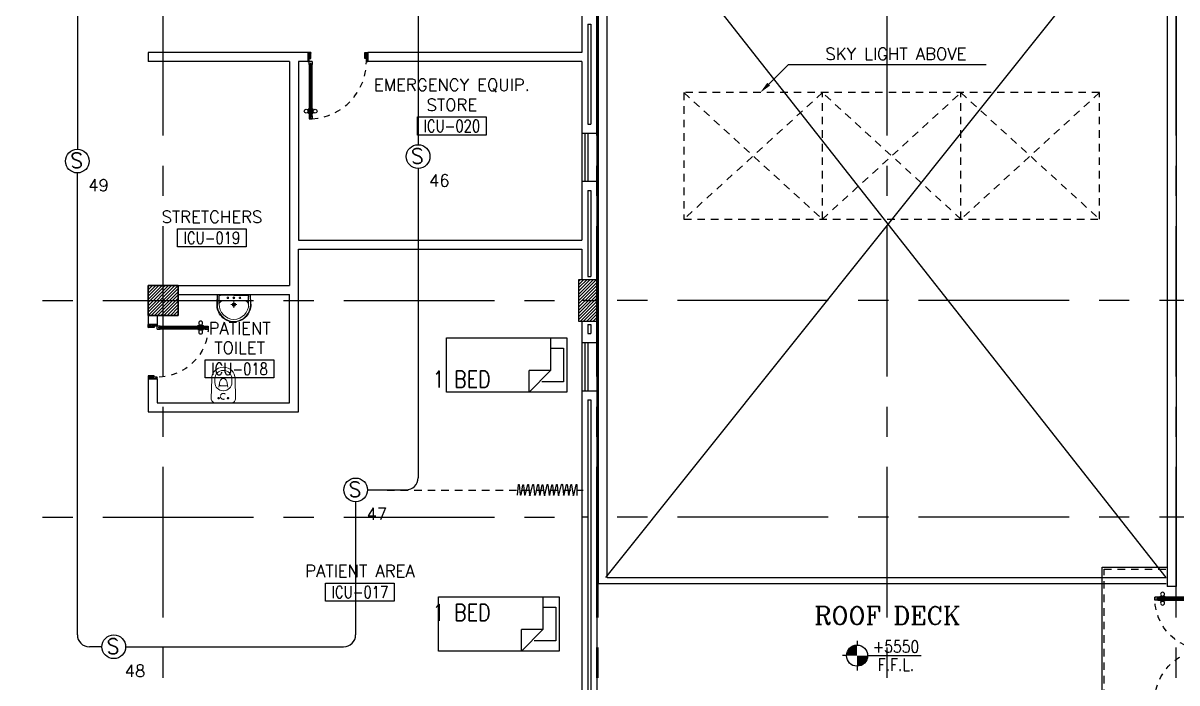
# Model space of a CAD drawing. Extents: x 0 to 93.9, y -1.5 to 78.
# Drawn here: x 31.82 to 50.97, y 13.45 to 24.4 of the extents above; entities that cross this region are included whole.
import ezdxf
from ezdxf.enums import TextEntityAlignment as Align

# ---------------------------------------------------------------- set-up
doc = ezdxf.new("R2010")
doc.units = 0
doc.header["$MEASUREMENT"] = 0
for name, pattern in [('CENTERX2', [4, 2.5, -0.5, 0.5, -0.5]), ('DASHED', [0.75, 0.5, -0.25]), ('HIDDEN', [0.375, 0.25, -0.125]), ('HIDDEN2', [0.1875, 0.125, -0.0625])]:
    doc.linetypes.add(name, pattern=pattern)
doc.layers.get('0').update_dxf_attribs({"color": 11, "linetype": 'CONTINUOUS'})
for name, color, linetype in [('A_CUBICLE_CURTAINS', 11, 'HIDDEN'), ('AXES', 11, 'CENTERX2'), ('COL', 11, 'CONTINUOUS'), ('D_CURTAIN', 11, 'HIDDEN'), ('DOOR', 11, 'CONTINUOUS'), ('E-FIRE', 4, 'CONTINUOUS'), ('E-WIRE', 4, 'CONTINUOUS'), ('FIX', 11, 'CONTINUOUS'), ('FUR', 11, 'CONTINUOUS'), ('HAT', 11, 'CONTINUOUS'), ('HIDDEN', 11, 'HIDDEN2'), ('INSUL', 11, 'CONTINUOUS'), ('LEV-PL', 11, 'CONTINUOUS'), ('RM-BOX', 11, 'CONTINUOUS'), ('RM-IND', 11, 'CONTINUOUS'), ('RM-NAME', 11, 'CONTINUOUS'), ('RM-NO', 11, 'CONTINUOUS'), ('ROOF', 11, 'CONTINUOUS'), ('RS20', 11, 'CONTINUOUS'), ('SHAFT', 11, 'CONTINUOUS'), ('STR', 11, 'CONTINUOUS'), ('WALL', 11, 'CONTINUOUS'), ('WIN', 11, 'CONTINUOUS')]:
    doc.layers.add(name, color=color, linetype=linetype)
doc.styles.add('ROMANC', font='romanc', dxfattribs={"height": 0.1})
doc.styles.add('ROMANS', font='ROMANS.shx', dxfattribs={"width": 0.6})
doc.styles.add('RS20', font='ROMANS.shx', dxfattribs={"height": 0.2})
doc.styles.add('S', font='ROMANS.SHX')

# ---------------------------------------------------------------- blocks, each defined once
blk = doc.blocks.new('*X23')
at = {"color": 0}
for p, q in [((84179, 132651), (84678, 133150)), ((84179, 132704), (84625, 133150)), ((84179, 132757), (84571, 133150)), ((84179, 132810), (84518, 133150)), ((84179, 132864), (84465, 133150)), ((84179, 132917), (84412, 133150)), ((84179, 132970), (84359, 133150)), ((84179, 133023), (84306, 133150)), ((84179, 133076), (84253, 133150)), ((84179, 133129), (84200, 133150)), ((84231, 132650), (84679, 133098)), ((84284, 132650), (84679, 133045)), ((84337, 132650), (84679, 132992)), ((84390, 132650), (84679, 132939)), ((84443, 132650), (84679, 132886)), ((84496, 132650), (84679, 132833)), ((84549, 132650), (84679, 132780)), ((84602, 132650), (84679, 132727)), ((84655, 132650), (84679, 132674))]:
    blk.add_line(p, q, dxfattribs=at)
blk = doc.blocks.new('COL50')
at = {"layer": 'COL'}
blk.add_lwpolyline([(-250, 250), (-250, -250), (250, -250), (250, 250)], close=True, dxfattribs=at)
blk = doc.blocks.new('LEV1')
at = {"layer": 'LEV-PL'}
for p, q in [((0, 245), (0, 175)), ((-175, 0), (-245, 0)), ((175, 0), (1061, 0)), ((0, -175), (0, -245))]:
    blk.add_line(p, q, dxfattribs=at)
at = {"layer": 'LEV-PL', "const_width": 175}
for points in [[(-88, 0, -0.414214), (0, 88, -1)], [(88, 0, -0.414214), (0, -88, -1)]]:
    blk.add_lwpolyline(points, format="xyb", dxfattribs=at)
at = {"layer": 'LEV-PL'}
blk.add_circle((0, 0), 175, dxfattribs=at)
at = {"layer": 'LEV-PL', "color": 4, "style": 'S', "width": 0.85}
for tag, p in [('+0000', (646, 50)), ('F.F.L.', (646, -250))]:
    blk.add_attdef(tag, text='', height=200, dxfattribs=at).set_placement(p, align=Align.CENTER)
blk = doc.blocks.new('C11')
at = {"layer": 'HAT'}
h = blk.add_hatch(dxfattribs=at)
h.set_pattern_fill('ANSI31', color=256, scale=300, style=0)
h.set_pattern_definition([(45, (-248556.182, -75061.005), (-26.5165043, 26.5165043), [])])
h.paths.add_polyline_path([(300, 700), (0, 700), (0, 350), (300, 350)])
h.paths.add_polyline_path([(300, 350), (0, 350), (0, 0), (300, 0)])
at = {"layer": 'COL'}
blk.add_lwpolyline([(300, 700), (300, 0), (0, 0), (0, 700)], close=True, dxfattribs=at)
blk = doc.blocks.new('DOOR90')
at = {"layer": 'DOOR', "color": 0, "linetype": 'ByBlock'}
for p, q in [((-150, 0), (-150, -25)), ((-150, 0), (0, 0)), ((0, -50), (0, 0)), ((-1000, -25), (-1000, -75)), ((-1000, -75), (-1000, -25)), ((-950, -25), (-1000, -25)), ((-950, -75), (-1000, -75)), ((-970, -42), (-970, -58)), ((-950, -42), (-970, -42)), ((-950, -58), (-970, -58)), ((-950, -25), (-950, -42)), ((-950, -58), (-950, -75)), ((-918, -25), (-918, -18)), ((-828, -18), (-918, -18)), ((-918, -75), (-918, -82)), ((-828, -82), (-918, -82)), ((-905, -18), (-905, -9)), ((-905, -9), (-840, -9)), ((-905, -18), (-840, -18)), ((-905, -82), (-905, -91)), ((-905, -82), (-840, -82)), ((-905, -91), (-840, -91)), ((-840, -18), (-840, -9)), ((-840, -82), (-840, -91)), ((-828, -25), (-828, -18)), ((-828, -75), (-828, -82)), ((-200, -42), (-200, -25)), ((-200, -25), (-150, -25)), ((-180, -42), (-200, -42)), ((-200, -75), (-200, -58)), ((-200, -58), (-180, -58)), ((-150, -75), (-200, -75)), ((-180, -58), (-180, -42)), ((-150, -75), (-150, -25)), ((-150, -25), (-100, -25)), ((-100, -25), (-100, -50)), ((-100, -50), (0, -50)), ((-150, -900), (-150, -875)), ((-150, -875), (-100, -875)), ((0, -900), (-150, -900)), ((-150, -900), (0, -900)), ((-100, -850), (0, -850)), ((-100, -875), (-100, -850)), ((0, -850), (0, -900))]:
    blk.add_line(p, q, dxfattribs=at)
at = {"layer": 'DOOR', "color": 9, "linetype": 'ByBlock'}
for p, q in [((0, -50), (-114, 0)), ((0, -50), (-40, 0)), ((0, -50), (-100, -37)), ((0, -850), (-114, -900)), ((0, -850), (-100, -863)), ((0, -850), (-40, -900))]:
    blk.add_line(p, q, dxfattribs=at)
at = {"layer": 'DOOR', "linetype": 'ByBlock'}
for p, q in [((-200, -25), (-950, -25)), ((-200, -42), (-950, -42)), ((-200, -58), (-950, -58)), ((-950, -75), (-200, -75))]:
    blk.add_line(p, q, dxfattribs=at)
at = {"layer": 'DOOR', "color": 0, "linetype": 'ByBlock'}
for centre in [(-873, 24), (-873, -124)]:
    blk.add_circle(centre, 32.4, dxfattribs=at)
at = {"layer": 'DOOR', "color": 9, "linetype": 'ByBlock'}
for centre, radius, start, end in [((0, -50), 154, 161.1053, 166.2858), ((0, -50), 134, 158.1598, 169.28), ((0, -50), 94.4, 148.0182, 180), ((0, -50), 74.4, 137.7764, 180), ((0, -50), 114, 154.0838, 167.3774), ((0, -50), 54.4, 113.2074, 180), ((0, -50), 34.4, 90, 180), ((0, -50), 14.4, 90, 180), ((0, -850), 154, 193.7142, 198.8947), ((0, -850), 134, 190.72, 201.8402), ((0, -850), 94.4, 180, 211.9818), ((0, -850), 74.4, 180, 222.2236), ((0, -850), 54.4, 180, 246.7926), ((0, -850), 34.4, 180, 270), ((0, -850), 14.4, 180, 270)]:
    blk.add_arc(centre, radius, start, end, dxfattribs=at)
at = {"layer": 'DOOR', "linetype": 'HIDDEN', "ltscale": 0.5}
blk.add_arc((-150, -25), 850, 180, 270, dxfattribs=at)
blk = doc.blocks.new('RM1')
at = {"layer": 'RM-BOX'}
blk.add_lwpolyline([(570, -200), (-570, -200), (-570, -500), (570, -500)], close=True, dxfattribs=at)
at = {"layer": 'RM-NAME', "style": 'ROMANS'}
for tag, p in [('ROOMNAME1', (0, 324)), ('ROOMNAME2', (0, 0))]:
    blk.add_attdef(tag, text='', height=200, dxfattribs=at).set_placement(p, align=Align.MIDDLE)
at = {"layer": 'RM-NO', "style": 'ROMANS', "width": 0.8}
blk.add_attdef('ROOMNO', text='', height=200, dxfattribs=at).set_placement((0, -350), align=Align.MIDDLE)
blk = doc.blocks.new('C')
at = {"layer": 'D_CURTAIN'}
for points in [[(0.229, 0.077), (0.229, 0.077, 0.848601), (0.219, 0.076), (0.202, -0.062, -0.855925), (0.192, -0.063), (0.167, 0.072, 0.866955), (0.157, 0.072), (0.144, -0.065, -0.843142), (0.134, -0.066), (0.099, 0.077, 0.845318), (0.089, 0.076), (0.076, -0.066, -0.842227), (0.066, -0.067), (0.029, 0.079, 0.837896), (0.019, 0.078), (0.004, -0.065, -0.84563), (-0.006, -0.065), (-0.04, 0.078, 0.842014), (-0.049, 0.078), (-0.065, -0.063, -0.866148), (-0.075, -0.063), (-0.099, 0.074, 0.854133), (-0.109, 0.074), (-0.129, -0.066, -0.838104), (-0.139, -0.067), (-0.17, 0.077, 0.84026), (-0.18, 0.077), (-0.183, -0.071)], [(0.639, -0.068), (0.628, 0.076, 0.848601), (0.618, 0.076), (0.601, -0.063, -0.855925), (0.591, -0.063), (0.566, 0.071, 0.866955), (0.556, 0.071), (0.542, -0.066, -0.843142), (0.533, -0.066), (0.497, 0.076, 0.845318), (0.488, 0.075), (0.474, -0.067, -0.842227), (0.465, -0.068), (0.427, 0.078, 0.837896), (0.417, 0.078), (0.403, -0.065, -0.84563), (0.393, -0.066), (0.359, 0.078, 0.842014), (0.349, 0.077), (0.334, -0.063, -0.866148), (0.324, -0.064), (0.299, 0.074, 0.854133), (0.29, 0.073), (0.27, -0.067, -0.838104), (0.26, -0.067), (0.229, 0.077, 0.84026), (0.219, 0.076)]]:
    blk.add_lwpolyline(points, format="xyb", dxfattribs=at)
blk = doc.blocks.new('LAV1')
at = {"layer": 'FIX', "linetype": 'ByBlock', "ltscale": 0.3}
for p, q in [((-280, 210), (-275, 50)), ((-245, 210), (-245, 85)), ((245, 210), (245, 85)), ((280, 210), (275, 50)), ((0, 60), (-220, 60)), ((0, 60), (220, 60))]:
    blk.add_line(p, q, dxfattribs=at)
at = {"layer": 'FIX', "linetype": 'Continuous', "lineweight": 20}
for p, q in [((-275, 210), (-275, 50)), ((275, 210), (275, 50)), ((0, 50), (-275, 50)), ((0, 50), (-252, 50)), ((0, 155), (-181, 155)), ((0, 155), (181, 155)), ((0, 50), (252, 50)), ((0, 50), (275, 50))]:
    blk.add_line(p, q, dxfattribs=at)
at = {"layer": 'FIX', "linetype": 'DASHED', "lineweight": 20, "ltscale": 0.05}
for p, q in [((50, 220), (-50, 220)), ((0, 170), (0, 270)), ((0, 170), (0, 270))]:
    blk.add_line(p, q, dxfattribs=at)
at = {"layer": 'FIX', "lineweight": 20}
for p, q in [((16, 107), (-15, 107)), ((0, 92), (0, 123))]:
    blk.add_line(p, q, dxfattribs=at)
for centre, radius in [((0, 220), 29.5), ((0, 220), 22.5), ((0, 107), 15.5)]:
    blk.add_circle(centre, radius, dxfattribs=at)
at = {"layer": 'FIX', "linetype": 'HIDDEN', "lineweight": 20, "ltscale": 0.05}
for centre in [(-100, 107), (100, 107)]:
    blk.add_circle(centre, 12.4, dxfattribs=at)
at = {"layer": 'FIX', "linetype": 'ByBlock', "ltscale": 0.3}
for centre, radius, start, end in [((7, 220), 287, 91.3776, 182.0064), ((-7, 220), 287, 357.9936, 88.6224), ((-220, 85), 24.9, 179.7021, 269.9486), ((220, 85), 24.9, 270.0514, 0.2979)]:
    blk.add_arc(centre, radius, start, end, dxfattribs=at)
at = {"layer": 'FIX', "linetype": 'Continuous', "lineweight": 20}
for centre, radius, start, end in [((8, 217), 283, 91.6988, 181.351), ((8, 212), 253, 91.7328, 180.4884), ((-8, 217), 283, 358.649, 88.3012), ((-8, 212), 253, 359.5116, 88.2672), ((-179, 222), 66.9, 190.2006, 268.0786), ((179, 222), 66.9, 271.9214, 349.7994)]:
    blk.add_arc(centre, radius, start, end, dxfattribs=at)
blk = doc.blocks.new('WC1')
at = {"layer": 'FIX', "lineweight": 20}
for p, q in [((-210, 204), (-538, 194)), ((-727, 5), (-727, -5)), ((-674, 5), (-674, -5)), ((-534, 24), (-540, 0)), ((-540, 0), (-534, -24)), ((-475, 141), (-538, 141)), ((-395, 76), (-490, 60)), ((-339, 5), (-339, -5)), ((-538, -141), (-475, -141)), ((-490, -60), (-395, -76)), ((-538, -194), (-210, -204))]:
    blk.add_line(p, q, dxfattribs=at)
at = {"layer": 'FIX', "linetype": 'Continuous', "lineweight": 20}
blk.add_line((-420, -47), (-420, 45), dxfattribs=at)
at = {"layer": 'FIX', "lineweight": 20}
blk.add_lwpolyline([(-213, -204), (-210, -204, 0.414214), (-137, -131), (-137, 0), (-137, 131, 0.414214), (-210, 204)], format="xyb", dxfattribs=at)
at = {"layer": 'FIX', "linetype": 'HIDDEN2', "lineweight": 20, "ltscale": 0.3}
blk.add_circle((-245, 0), 49.8, dxfattribs=at)
at = {"layer": 'FIX', "linetype": 'HIDDEN', "lineweight": 20, "ltscale": 0.05}
for centre in [(-213, 78), (-213, -77)]:
    blk.add_circle(centre, 11.6, dxfattribs=at)
at = {"layer": 'FIX', "lineweight": 20}
for centre, radius, start, end in [((-538, 5), 189, 90, 180), ((-538, 5), 136, 90, 180), ((-473, -7), 68.2, 128.9242, 152.8468), ((-464, -18), 82, 108.496, 128.9242), ((-475, 5), 136, 360, 90), ((-538, -5), 189, 180, 270), ((-538, -5), 136, 180, 270), ((-473, 7), 68.2, 207.1532, 231.0758), ((-464, 18), 82, 231.0758, 251.504), ((-475, -5), 136, 270, 0)]:
    blk.add_arc(centre, radius, start, end, dxfattribs=at)
at = {"layer": 'FIX', "linetype": 'Continuous', "lineweight": 20}
for centre, start, end in [((-443, 46), 357.6662, 91.6121), ((-442, -46), 268.3879, 2.3338)]:
    blk.add_arc(centre, 22.3, start, end, dxfattribs=at)
blk = doc.blocks.new('DOOR-10')
at = {"layer": 'DOOR', "color": 0, "linetype": 'ByBlock'}
for p, q in [((-83, 1005), (-92, 1005)), ((-92, 1005), (-92, 940)), ((-76, 1018), (-83, 1018)), ((-83, 928), (-83, 1018)), ((-83, 1005), (-83, 940)), ((-26, 1100), (-76, 1100)), ((-76, 1100), (-26, 1100)), ((-76, 1050), (-76, 1100)), ((-59, 1050), (-76, 1050)), ((-43, 1070), (-59, 1070)), ((-59, 1050), (-59, 1070)), ((-43, 1050), (-43, 1070)), ((-26, 1050), (-43, 1050)), ((-26, 1050), (-26, 1100)), ((-26, 1018), (-18, 1018)), ((-18, 928), (-18, 1018)), ((-18, 1005), (-9, 1005)), ((-18, 1005), (-18, 940)), ((-9, 1005), (-9, 940)), ((-83, 940), (-92, 940)), ((-76, 928), (-83, 928)), ((-26, 928), (-18, 928)), ((-18, 940), (-9, 940)), ((-76, 200), (-59, 200)), ((-76, 150), (-76, 200)), ((-59, 200), (-59, 180)), ((-43, 200), (-26, 200)), ((-43, 180), (-43, 200)), ((-26, 200), (-26, 150)), ((-1001, 0), (-1001, 150)), ((-1001, 150), (-976, 150)), ((-1001, 150), (-1001, 0)), ((-951, 0), (-1001, 0)), ((-976, 150), (-976, 100)), ((-976, 100), (-951, 100)), ((-951, 100), (-951, 0)), ((-76, 150), (-26, 150)), ((-59, 180), (-43, 180)), ((-51, 100), (-51, 0)), ((-26, 100), (-51, 100)), ((-51, 0), (-1, 0)), ((-1, 150), (-26, 150)), ((-26, 150), (-26, 100))]:
    blk.add_line(p, q, dxfattribs=at)
at = {"layer": 'DOOR', "linetype": 'ByBlock'}
for p, q in [((-76, 1050), (-76, 200)), ((-59, 200), (-59, 1050)), ((-43, 200), (-43, 1050)), ((-26, 200), (-26, 1050))]:
    blk.add_line(p, q, dxfattribs=at)
at = {"layer": 'DOOR', "color": 9, "linetype": 'ByBlock'}
for p, q in [((-951, 0), (-1001, 114)), ((-951, 0), (-1001, 40)), ((-951, 0), (-964, 100)), ((-51, 0), (-1, 114)), ((-51, 0), (-37, 100)), ((-51, 0), (-1, 40)), ((-1, 0), (-1, 150))]:
    blk.add_line(p, q, dxfattribs=at)
at = {"layer": 'DOOR', "color": 0, "linetype": 'ByBlock'}
for centre in [(-124, 973), (23, 973)]:
    blk.add_circle(centre, 32.4, dxfattribs=at)
at = {"layer": 'DOOR', "linetype": 'HIDDEN', "ltscale": 0.5}
blk.add_arc((-23, 149), 952, 93.1482, 179.9482, dxfattribs=at)
at = {"layer": 'DOOR', "color": 9, "linetype": 'ByBlock'}
for centre, radius, start, end in [((-951, 0), 154, 103.7142, 108.8947), ((-951, 0), 134, 100.72, 111.8402), ((-951, 0), 94.4, 90, 121.9818), ((-951, 0), 74.4, 90, 132.2236), ((-951, 0), 54.4, 90, 156.7926), ((-951, 0), 34.4, 90, 180), ((-951, 0), 14.4, 90, 180), ((-51, 0), 94.4, 58.0182, 90), ((-51, 0), 74.4, 47.7764, 90), ((-51, 0), 54.4, 23.2074, 90), ((-51, 0), 34.4, 0, 90), ((-51, 0), 14.4, 0, 90), ((-51, 0), 134, 68.1598, 79.28), ((-51, 0), 114, 64.0838, 77.3774), ((-51, 0), 154, 71.1053, 76.2858)]:
    blk.add_arc(centre, radius, start, end, dxfattribs=at)
blk = doc.blocks.new('A$C272A55A0')
at = {"layer": 'DOOR', "color": 0, "linetype": 'ByBlock'}
for p, q in [((0, 900), (0, 1050)), ((50, 1050), (0, 1050)), ((50, 950), (50, 1050)), ((1750, 950), (1750, 1050)), ((1750, 1050), (1800, 1050)), ((1800, 1050), (1800, 900)), ((0, 900), (25, 900)), ((25, 950), (50, 950)), ((25, 900), (25, 950)), ((75, 900), (25, 900)), ((25, 850), (25, 900)), ((42, 850), (25, 850)), ((58, 870), (42, 870)), ((42, 870), (42, 850)), ((58, 850), (58, 870)), ((75, 850), (58, 850)), ((75, 900), (75, 850)), ((1725, 900), (1775, 900)), ((1725, 900), (1725, 850)), ((1725, 850), (1742, 850)), ((1742, 870), (1758, 870)), ((1742, 850), (1742, 870)), ((1775, 950), (1750, 950)), ((1758, 870), (1758, 850)), ((1758, 850), (1775, 850)), ((1775, 900), (1775, 950)), ((1800, 900), (1775, 900)), ((1775, 850), (1775, 900)), ((25, 50), (42, 50)), ((25, 50), (25, 0)), ((25, 0), (75, 0)), ((75, 0), (25, 0)), ((42, 50), (42, 30)), ((42, 30), (58, 30)), ((58, 50), (75, 50)), ((58, 50), (58, 30)), ((75, 50), (75, 0)), ((1718, 160), (1709, 160)), ((1709, 95), (1709, 160)), ((1718, 95), (1709, 95)), ((1725, 173), (1718, 173)), ((1718, 173), (1718, 83)), ((1718, 95), (1718, 160)), ((1725, 83), (1718, 83)), ((1742, 50), (1725, 50)), ((1725, 50), (1725, 0)), ((1775, 0), (1725, 0)), ((1725, 0), (1775, 0)), ((1742, 50), (1742, 30)), ((1758, 30), (1742, 30)), ((1775, 50), (1758, 50)), ((1758, 50), (1758, 30)), ((1775, 173), (1782, 173)), ((1775, 83), (1782, 83)), ((1775, 50), (1775, 0)), ((1782, 173), (1782, 83)), ((1782, 160), (1791, 160)), ((1782, 95), (1782, 160)), ((1782, 95), (1791, 95)), ((1791, 95), (1791, 160))]:
    blk.add_line(p, q, dxfattribs=at)
at = {"layer": 'DOOR', "color": 9, "linetype": 'ByBlock'}
for p, q in [((50, 1050), (0, 1010)), ((50, 1050), (0, 937)), ((50, 1050), (37, 950)), ((1750, 1050), (1800, 1010)), ((1750, 1050), (1800, 937)), ((1750, 1050), (1763, 950))]:
    blk.add_line(p, q, dxfattribs=at)
at = {"layer": 'DOOR', "linetype": 'ByBlock'}
for p, q in [((25, 850), (25, 50)), ((42, 850), (42, 50)), ((58, 850), (58, 50)), ((75, 50), (75, 850)), ((1725, 50), (1725, 850)), ((1742, 850), (1742, 50)), ((1758, 850), (1758, 50)), ((1775, 850), (1775, 50))]:
    blk.add_line(p, q, dxfattribs=at)
at = {"layer": 'DOOR', "color": 0, "linetype": 'ByBlock'}
for centre in [(1676, 128), (1824, 128)]:
    blk.add_circle(centre, 32.4, dxfattribs=at)
at = {"layer": 'DOOR', "color": 9, "linetype": 'ByBlock'}
for centre, radius, start, end in [((50, 1050), 54.4, 203.2074, 270), ((50, 1050), 74.4, 227.7764, 270), ((50, 1050), 94.4, 238.0182, 270), ((50, 1050), 34.4, 180, 270), ((50, 1050), 14.4, 180, 270), ((1750, 1050), 14.4, 270, 0), ((1750, 1050), 34.4, 270, 0), ((1750, 1050), 54.4, 270, 336.7926), ((1750, 1050), 74.4, 270, 312.2236), ((1750, 1050), 94.4, 270, 301.9818), ((50, 1050), 114, 244.0838, 257.3774), ((50, 1050), 134, 248.1598, 259.28), ((50, 1050), 154, 251.1053, 256.2858), ((1750, 1050), 114, 282.6226, 295.9162), ((1750, 1050), 134, 280.72, 291.8402), ((1750, 1050), 154, 283.7142, 288.8947)]:
    blk.add_arc(centre, radius, start, end, dxfattribs=at)
at = {"layer": 'DOOR', "linetype": 'HIDDEN', "ltscale": 0.5}
for centre, start, end in [((50, 851), 268.3174, 3.2965), ((1750, 851), 176.7035, 271.6826)]:
    blk.add_arc(centre, 851, start, end, dxfattribs=at)
at = {"layer": 'WALL', "linetype": 'ByBlock'}
blk.add_line((1800, 900), (1800, 1050), dxfattribs=at)
blk = doc.blocks.new('S')
at = {"layer": 'E-FIRE'}
blk.add_circle((0, 0), 197, dxfattribs=at)
at = {"layer": 'E-FIRE', "color": 3, "style": 'ROMANS'}
blk.add_text('S', height=250, dxfattribs=at).set_placement((-119, -115))

msp = doc.modelspace()

# ---------------------------------------------------------------- linework, layer by layer
at = {"layer": 'A_CUBICLE_CURTAINS', "ltscale": 0.5}
msp.add_line((37.8603, 16.65), (41.1176, 16.65), dxfattribs=at)
at = {"layer": 'AXES'}
for p, q in [((46.1624, -1.4643), (46.1624, 77.3484)), ((41.3424, -1.4643), (41.3424, 76.9984)), ((41.3624, -1.4643), (41.3624, 76.9984)), ((50.9624, -1.4643), (50.9624, 76.9984)), ((34.1424, -1.4643), (34.1424, 59.12)), ((25.1424, 19.8), (41.3424, 19.8)), ((93.1824, 19.8), (41.0924, 19.8)), ((25.1424, 16.2), (41.0957, 16.2)), ((93.1824, 16.2), (41.0924, 16.2))]:
    msp.add_line(p, q, dxfattribs=at)
at = {"layer": 'E-WIRE', "linetype": 'ByBlock', "ltscale": 0.3}
for p, q in [((32.7183, 29.6555), (32.7183, 22.3109)), ((32.7183, 14.25), (32.7183, 21.9168)), ((37.5355, 16.6549), (38.175, 16.6549)), ((37.3384, 16.4578), (37.3384, 14.25)), ((33.1258, 14.05), (32.9183, 14.05)), ((33.52, 14.05), (37.1384, 14.05))]:
    msp.add_line(p, q, dxfattribs=at)
at = {"layer": 'E-WIRE', "color": 4, "linetype": 'ByBlock'}
for p, q in [((38.375, 24.7257), (38.375, 22.3858)), ((38.375, 21.9916), (38.375, 16.8549))]:
    msp.add_line(p, q, dxfattribs=at)
at = {"layer": 'E-WIRE', "linetype": 'ByBlock'}
msp.add_arc((38.175, 16.8549), 0.2, 270, 0, dxfattribs=at)
at = {"layer": 'E-WIRE', "linetype": 'ByBlock', "ltscale": 0.3}
for centre, start, end in [((32.9183, 14.25), 180, 270), ((37.1384, 14.25), 270, 0)]:
    msp.add_arc(centre, 0.2, start, end, dxfattribs=at)
at = {"layer": 'FUR'}
for p, q in [((38.8459, 18.2765), (38.8459, 19.1765)), ((38.8459, 19.1765), (40.8459, 19.1765)), ((40.5743, 19.1765), (40.5743, 18.6377)), ((40.8459, 19.1765), (40.8459, 18.2765)), ((40.5743, 19.0066), (40.7905, 19.0066)), ((40.7905, 19.0066), (40.7905, 18.4487)), ((40.5743, 18.6377), (40.2209, 18.6377)), ((40.2209, 18.2765), (40.2209, 18.6377)), ((40.5743, 18.6377), (40.2209, 18.2765)), ((40.7905, 18.4487), (40.4308, 18.4487)), ((40.8459, 18.2765), (38.8459, 18.2765)), ((38.7163, 13.9784), (38.7163, 14.8784)), ((38.7163, 14.8784), (40.7163, 14.8784)), ((40.4447, 14.8784), (40.4447, 14.3395)), ((40.7163, 14.8784), (40.7163, 13.9784)), ((40.4447, 14.7085), (40.6609, 14.7085)), ((40.6609, 14.7085), (40.6609, 14.1506)), ((40.4447, 14.3395), (40.0913, 14.3395)), ((40.0913, 13.9784), (40.0913, 14.3395)), ((40.4447, 14.3395), (40.0913, 13.9784)), ((40.6609, 14.1506), (40.3012, 14.1506)), ((40.7163, 13.9784), (38.7163, 13.9784))]:
    msp.add_line(p, q, dxfattribs=at)
at = {"layer": 'HIDDEN'}
for p, q in [((49.6874, 23.25), (42.7874, 23.25)), ((42.7874, 23.25), (42.7874, 21.15)), ((45.0874, 23.25), (42.7874, 21.15)), ((42.7874, 23.25), (45.0874, 21.15)), ((47.3874, 21.15), (45.0874, 23.25)), ((45.0874, 21.15), (47.3874, 23.25)), ((45.0874, 21.15), (45.0874, 23.25)), ((45.0874, 21.15), (45.0874, 23.25)), ((49.6874, 23.25), (47.3874, 21.15)), ((47.3874, 23.25), (49.6874, 21.15)), ((47.3874, 21.15), (47.3874, 23.25)), ((47.3874, 21.15), (47.3874, 23.25)), ((49.6874, 21.15), (49.6874, 23.25)), ((42.7874, 21.15), (49.6874, 21.15))]:
    msp.add_line(p, q, dxfattribs=at)
at = {"layer": 'INSUL'}
for p, q in [((41.1924, 24.3864), (41.1924, 22.7276)), ((41.1924, 24.3864), (41.2424, 24.3864)), ((41.2424, 24.3864), (41.2424, 22.7276)), ((41.1924, 22.7276), (41.2424, 22.7276)), ((41.1924, 21.6276), (41.1924, 20.2)), ((41.1924, 21.6276), (41.2424, 21.6276)), ((41.2424, 21.6276), (41.2424, 20.2)), ((41.1924, 20.2), (41.2424, 20.2)), ((41.1924, 19.4), (41.2424, 19.4)), ((41.1924, 19.4), (41.1924, 19.25)), ((41.2424, 19.4), (41.2424, 19.25)), ((41.1924, 19.25), (41.2424, 19.25)), ((41.1924, 18.15), (41.1924, 12.95)), ((41.1924, 18.15), (41.2424, 18.15)), ((41.2424, 18.15), (41.2424, 12.95))]:
    msp.add_line(p, q, dxfattribs=at)
at = {"layer": 'RM-IND'}
for p, q in [((44.1964, 23.3911), (44.5249, 23.7179)), ((44.5249, 23.7179), (45.0378, 23.7179)), ((45.0378, 23.7179), (47.8045, 23.7179))]:
    msp.add_line(p, q, dxfattribs=at)
msp.add_solid([(44.2199, 23.3674), (44.1729, 23.4147), (44.0546, 23.25)], dxfattribs=at)
at = {"layer": 'ROOF'}
for p, q in [((41.3624, 26.75), (41.3624, 15.1)), ((41.5124, 15.2), (41.5124, 26.65)), ((50.8124, 26.65), (50.8124, 15.05)), ((50.9624, 26.75), (50.9624, 15.05)), ((41.5124, 15.2), (50.7924, 15.2)), ((41.3624, 15.1), (50.7924, 15.1)), ((50.9624, 15.05), (50.8124, 15.05))]:
    msp.add_line(p, q, dxfattribs=at)
at = {"layer": 'SHAFT'}
for p, q in [((41.4924, 15.2), (50.6424, 26.65)), ((50.7924, 15.2), (41.7103, 26.7488))]:
    msp.add_line(p, q, dxfattribs=at)
at = {"layer": 'STR'}
msp.add_lwpolyline([(50.8124, 12.7359), (49.7324, 12.7359), (49.7324, 15.3709), (50.8124, 15.3709)], dxfattribs=at)
at = {"layer": 'STR', "linetype": 'HIDDEN2'}
msp.add_lwpolyline([(50.8124, 12.7659), (49.7624, 12.7659), (49.7624, 15.3409), (50.8124, 15.3409)], dxfattribs=at)
at = {"layer": 'WALL', "linetype": 'ByBlock'}
for p, q in [((41.0924, 24.5364), (41.0924, 23.915)), ((41.3424, 24.5364), (41.3424, 22.5776)), ((41.339, 24.3864), (41.3424, 24.3864)), ((33.8924, 23.915), (33.8924, 23.765)), ((36.5424, 23.915), (33.8924, 23.915)), ((36.2424, 23.765), (33.8924, 23.765)), ((36.2424, 23.765), (36.2424, 20.05)), ((36.3924, 23.765), (36.3924, 20.8)), ((36.5424, 23.765), (36.3924, 23.765)), ((36.5424, 23.915), (36.5424, 23.765)), ((41.0924, 23.915), (37.5424, 23.915)), ((37.5424, 23.915), (37.5424, 23.765)), ((41.0924, 23.765), (37.5424, 23.765)), ((41.0924, 23.765), (41.0924, 22.5776)), ((41.339, 22.7276), (41.3424, 22.7276)), ((41.0924, 22.5776), (41.3424, 22.5776)), ((41.0924, 21.7776), (41.3424, 21.7776)), ((41.0924, 21.7776), (41.0924, 20.8)), ((41.3424, 21.7776), (41.3424, 20.15)), ((41.339, 21.6276), (41.3424, 21.6276)), ((36.3924, 20.8), (41.0924, 20.8)), ((36.3924, 17.95), (36.3924, 20.65)), ((36.3924, 20.65), (41.0924, 20.65)), ((41.0924, 20.65), (41.0924, 20.15)), ((34.3924, 20.05), (36.2424, 20.05)), ((34.3924, 19.9), (36.2424, 19.9)), ((36.2424, 18.1), (36.2424, 19.9)), ((41.0924, 19.45), (41.0924, 19.1)), ((41.3424, 19.45), (41.3424, 19.1)), ((41.0924, 19.1), (41.3424, 19.1)), ((41.0924, 18.3), (41.3424, 18.3)), ((41.0924, 18.3), (41.0924, 12.95)), ((41.3424, 18.3), (41.3424, 12.95)), ((34.0424, 18.1), (36.2424, 18.1)), ((33.8924, 17.95), (36.3924, 17.95)), ((41.339, 16.15), (41.3424, 16.15))]:
    msp.add_line(p, q, dxfattribs=at)
at = {"layer": 'WALL'}
for p, q in [((33.8924, 19.55), (33.8924, 19.4)), ((34.0424, 19.55), (34.0424, 19.4)), ((34.0424, 19.4), (33.8924, 19.4)), ((34.0424, 18.5), (33.8924, 18.5)), ((33.8924, 18.5), (33.8924, 17.95)), ((34.0424, 18.5), (34.0424, 18.1))]:
    msp.add_line(p, q, dxfattribs=at)
at = {"layer": 'WALL', "linetype": 'ByBlock', "ltscale": 0.3}
for points in [[(41.0424, 20.15), (41.3424, 20.15), (41.3424, 19.45), (41.0424, 19.45)], [(33.8924, 20.05), (34.3924, 20.05), (34.3924, 19.55), (33.8924, 19.55)]]:
    msp.add_lwpolyline(points, close=True, dxfattribs=at)
at = {"layer": 'WIN'}
for p, q in [((41.0924, 22.5776), (41.0924, 21.7776)), ((41.1424, 22.5776), (41.1424, 21.7776)), ((41.1924, 22.5776), (41.1924, 21.7776)), ((41.3424, 22.5776), (41.3424, 21.7776)), ((41.0924, 19.1), (41.0924, 18.3)), ((41.1424, 19.1), (41.1424, 18.3)), ((41.1924, 19.1), (41.1924, 18.3)), ((41.3424, 19.1), (41.3424, 18.3))]:
    msp.add_line(p, q, dxfattribs=at)

# ---------------------------------------------------------------- block references
at = {"layer": 'COL', "linetype": 'ByBlock', "xscale": 0.001, "yscale": 0.001, "zscale": 0.001}
msp.add_blockref('C11', (41.0424, 19.45), dxfattribs=at)
at = {"layer": 'COL', "xscale": 0.001, "yscale": 0.001, "zscale": 0.001}
msp.add_blockref('COL50', (34.1424, 19.8), dxfattribs=at)
at = {"layer": 'D_CURTAIN', "ltscale": 2, "xscale": -1.2, "yscale": 1.2, "zscale": 1.2}
msp.add_blockref('C', (40.7932, 16.6484), dxfattribs=at)
at = {"layer": 'DOOR', "color": 0, "linetype": 'ByBlock', "ltscale": 0.3, "xscale": 0.001, "yscale": 0.001, "zscale": 0.001, "rotation": 180}
msp.add_blockref('DOOR-10', (36.5417, 23.915), dxfattribs=at)
at = {"layer": 'DOOR', "color": 0, "linetype": 'ByBlock', "xscale": -0.001, "yscale": 0.001, "zscale": 0.001}
msp.add_blockref('DOOR90', (33.8924, 19.4), dxfattribs=at)
at = {"layer": 'DOOR', "color": 0, "linetype": 'ByBlock', "xscale": -0.001, "yscale": 0.001, "zscale": 0.001, "rotation": 270}
msp.add_blockref('A$C272A55A0', (50.607, 13.1), dxfattribs=at)
at = {"layer": 'E-FIRE', "color": 4, "xscale": 0.0009999999892897904, "yscale": 0.0009999999892897904, "zscale": 0.001}
for p in [(32.7183, 22.1139), (38.375, 22.1887), (37.3384, 16.6549), (33.3229, 14.05)]:
    msp.add_blockref('S', p, dxfattribs=at)
at = {"layer": 'FIX', "xscale": -0.001, "yscale": 0.001, "zscale": 0.001}
for name, p, rotation in [('LAV1', (35.3174, 19.95), 180), ('WC1', (35.1424, 17.963), 90)]:
    msp.add_blockref(name, p, dxfattribs=dict(at, rotation=rotation))
at = {"layer": 'HAT', "xscale": 0.001, "yscale": 0.001, "zscale": 0.001}
msp.add_blockref('*X23', (-50.2869, -113.0997), dxfattribs=at)
at = {"layer": 'LEV-PL', "xscale": 0.001, "yscale": 0.001, "zscale": 0.001}
msp.add_blockref('LEV1', (45.6632, 13.903), dxfattribs=at).add_auto_attribs({'F.F.L.': 'F.F.L.', '+0000': '+5550'})
at = {"layer": 'RM-NAME'}
ref = msp.add_blockref('RM1', (38.9361, 23.0461), dxfattribs=dict(at, xscale=-0.001, yscale=0.001, zscale=0.001))
ref.add_attrib('ROOMNO', 'ICU-020', dxfattribs={"layer": 'RM-NO', "height": 0.2, "style": 'ROMANS', "width": 0.8}).set_placement((38.9361, 22.6961), align=Align.MIDDLE)
ref.add_attrib('ROOMNAME2', 'STORE', dxfattribs={"height": 0.2, "style": 'ROMANS'}).set_placement((38.9361, 23.0461), align=Align.MIDDLE)
ref.add_attrib('ROOMNAME1', 'EMERGENCY EQUIP.', dxfattribs={"height": 0.2, "style": 'ROMANS'}).set_placement((38.9361, 23.3699), align=Align.MIDDLE)
ref = msp.add_blockref('RM1', (34.9526, 21.1879), dxfattribs=dict(at, xscale=-0.001, yscale=0.001, zscale=0.001))
ref.add_attrib('ROOMNO', 'ICU-019', dxfattribs={"layer": 'RM-NO', "height": 0.2, "style": 'ROMANS', "width": 0.8}).set_placement((34.9526, 20.8379), align=Align.MIDDLE)
ref.add_attrib('ROOMNAME2', 'STRETCHERS', dxfattribs={"height": 0.2, "style": 'ROMANS'}).set_placement((34.9526, 21.1879), align=Align.MIDDLE)
ref = msp.add_blockref('RM1', (35.412, 19.0132), dxfattribs=dict(at, xscale=-0.001, yscale=0.001, zscale=0.001))
ref.add_attrib('ROOMNO', 'ICU-018', dxfattribs={"layer": 'RM-NO', "height": 0.2, "style": 'ROMANS', "width": 0.8}).set_placement((35.412, 18.6632), align=Align.MIDDLE)
ref.add_attrib('ROOMNAME2', 'TOILET', dxfattribs={"height": 0.2, "style": 'ROMANS'}).set_placement((35.412, 19.0132), align=Align.MIDDLE)
ref.add_attrib('ROOMNAME1', 'PATIENT', dxfattribs={"height": 0.2, "style": 'ROMANS'}).set_placement((35.412, 19.3371), align=Align.MIDDLE)
ref = msp.add_blockref('RM1', (37.4102, 15.3084), dxfattribs=dict(at, xscale=-0.001, yscale=0.001, zscale=0.001))
ref.add_attrib('ROOMNO', 'ICU-017', dxfattribs={"layer": 'RM-NO', "height": 0.2, "style": 'ROMANS', "width": 0.8}).set_placement((37.4102, 14.9584), align=Align.MIDDLE)
ref.add_attrib('ROOMNAME2', 'PATIENT AREA', dxfattribs={"height": 0.2, "style": 'ROMANS'}).set_placement((37.4102, 15.3084), align=Align.MIDDLE)

# ---------------------------------------------------------------- texts
at = {"layer": 'E-FIRE', "color": 4, "style": 'ROMANS'}
for s, p in [('46', (38.5561, 21.689)), ('49', (32.8994, 21.6141)), ('47', (37.5195, 16.1552)), ('48', (33.504, 13.5503))]:
    msp.add_text(s, height=0.2, dxfattribs=at).set_placement(p)
at = {"layer": 'RM-NAME', "style": 'ROMANS'}
msp.add_text('SKY LIGHT ABOVE', height=0.2, dxfattribs=at).set_placement((45.1378, 23.8929), align=Align.MIDDLE_LEFT)
at = {"layer": 'RM-NAME', "style": 'ROMANC'}
msp.add_text('ROOF DECK', height=0.3, dxfattribs=at).set_placement((46.1624, 14.5689), align=Align.MIDDLE)
at = {"layer": 'RS20', "style": 'RS20', "width": 0.85}
for p in [(39.0968, 18.4921), (39.0968, 14.6187)]:
    msp.add_text('1 BED', height=0.2736, dxfattribs=at).set_placement(p, align=Align.MIDDLE)

doc.saveas('drawing.dxf')
